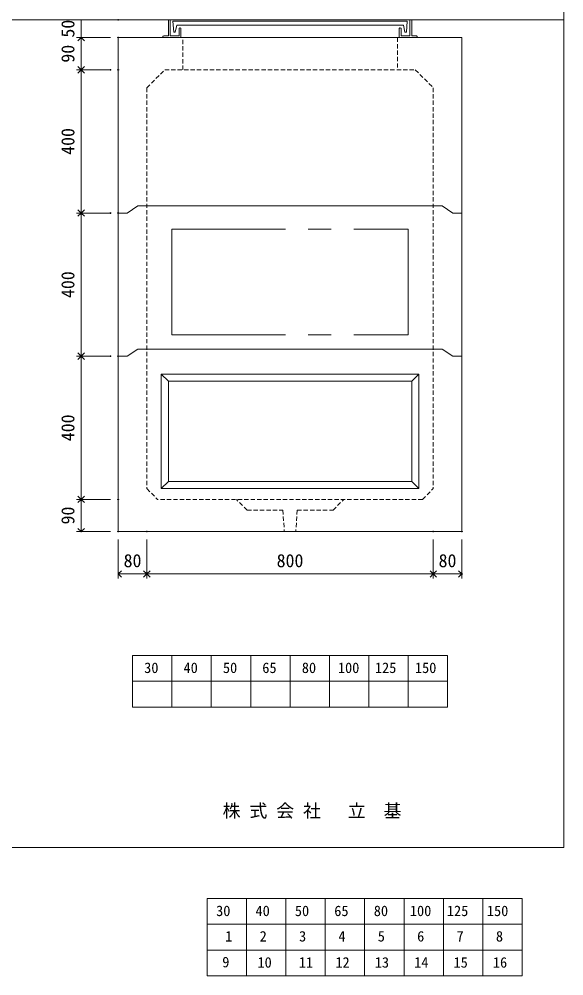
# Model space of a CAD drawing. Units: millimetres, scale not verified. Extents: x -4890 to 18490, y -2317 to 2317.
# Drawn here: x 3368 to 4890, y -2317 to 356 of the extents above; entities that cross this region are included whole.
import ezdxf
from ezdxf.enums import TextEntityAlignment as Align

# ---------------------------------------------------------------- set-up
doc = ezdxf.new("R2010")
doc.units = ezdxf.units.MM
doc.header["$LTSCALE"] = 10
doc.header["$PDMODE"] = 32
doc.header["$PDSIZE"] = 2
doc.linetypes.add('DASHED1', pattern=[1.8, 1.2, -0.6])
doc.linetypes.add('USER2', pattern=[50.8, 31.75, -6.35, 6.35, -6.35])
doc.layers.add('0-1_Defpoints', color=7, linetype='Continuous')
for name, color, linetype, lineweight in [('0-2_waku', 7, 'Continuous', 18), ('0-3_gaikei', 7, 'Continuous', 18), ('0-4_kakure', 7, 'DASHED1', 5), ('0-5_sunpou', 7, 'Continuous', 5), ('0-9_uchigawa', 6, 'Continuous', 18), ('0-B_futa', 3, 'Continuous', 18), ('0-C_GL', 4, 'Continuous', 18), ('0-E_文字１', 7, 'Continuous', 18), ('1-3_uchigawa2', 6, 'USER2', 18), ('1-5_文字２', 7, 'Continuous', 5)]:
    doc.layers.add(name, color=color, linetype=linetype, lineweight=lineweight)
doc.styles.add('ＭＳ ゴシック', font='')
doc.styles.get('ＭＳ ゴシック').set_extended_font_data('MS Gothic')

# ---------------------------------------------------------------- blocks, each defined once
blk = doc.blocks.new('_Open90')
at = {"layer": '0-5_sunpou'}
blk.add_line((0, 0), (-1, 0), dxfattribs=at)
blk.add_lwpolyline([(-0.5, 0.5), (0, 0), (-0.5, -0.5)], dxfattribs=at)
blk = doc.blocks.new('D51')
at = {"layer": '0-1_Defpoints'}
for p in [(5092.32, 1602.03), (4988.83, 1202.03), (5092.32, 1202.03)]:
    blk.add_point(p, dxfattribs=at)
at = {"layer": '0-5_sunpou'}
for p, q in [((5070.32, 1602.03), (4975.83, 1602.03)), ((4988.83, 1584.03), (4988.83, 1220.03)), ((5070.32, 1202.03), (4975.83, 1202.03))]:
    blk.add_line(p, q, dxfattribs=at)
at = {"layer": '0-5_sunpou', "xscale": 18, "yscale": 18}
for p, rotation in [((4988.83, 1602.03), 90), ((4988.83, 1202.03), 270)]:
    blk.add_blockref('_Open90', p, dxfattribs=dict(at, rotation=rotation))
at = {"layer": '0-5_sunpou', "style": 'ＭＳ ゴシック'}
blk.add_text('400', height=36.66, rotation=90, dxfattribs=at).set_placement((4980.83, 1364.53), align=Align.BOTTOM_LEFT)
blk = doc.blocks.new('D52')
at = {"layer": '0-1_Defpoints'}
for p in [(5092.32, 1202.03), (4988.83, 1112.03), (5092.32, 1112.03)]:
    blk.add_point(p, dxfattribs=at)
at = {"layer": '0-5_sunpou'}
for p, q in [((5070.32, 1202.03), (4975.83, 1202.03)), ((4988.83, 1184.03), (4988.83, 1130.03)), ((5070.32, 1112.03), (4975.83, 1112.03))]:
    blk.add_line(p, q, dxfattribs=at)
at = {"layer": '0-5_sunpou', "xscale": 18, "yscale": 18}
for p, rotation in [((4988.83, 1202.03), 90), ((4988.83, 1112.03), 270)]:
    blk.add_blockref('_Open90', p, dxfattribs=dict(at, rotation=rotation))
at = {"layer": '0-5_sunpou', "style": 'ＭＳ ゴシック'}
blk.add_text('90', height=36.66, rotation=90, dxfattribs=at).set_placement((4980.83, 1132.03), align=Align.BOTTOM_LEFT)
blk = doc.blocks.new('D53')
at = {"layer": '0-1_Defpoints'}
for p in [(5092.32, 1112.03), (5172.32, 1112.03), (5172.32, 993.64)]:
    blk.add_point(p, dxfattribs=at)
at = {"layer": '0-5_sunpou'}
for p, q in [((5092.32, 1090.03), (5092.32, 980.64)), ((5172.32, 1090.03), (5172.32, 980.64)), ((5110.32, 993.64), (5154.32, 993.64))]:
    blk.add_line(p, q, dxfattribs=at)
at = {"layer": '0-5_sunpou', "xscale": 18, "yscale": 18, "rotation": 180}
blk.add_blockref('_Open90', (5092.32, 993.64), dxfattribs=at)
at = {"layer": '0-5_sunpou', "xscale": 18, "yscale": 18}
blk.add_blockref('_Open90', (5172.32, 993.64), dxfattribs=at)
at = {"layer": '0-5_sunpou', "style": 'ＭＳ ゴシック'}
blk.add_text('80', height=36.66, dxfattribs=at).set_placement((5107.32, 1001.64), align=Align.BOTTOM_LEFT)
blk = doc.blocks.new('D54')
at = {"layer": '0-1_Defpoints'}
for p in [(5172.32, 1112.03), (5972.32, 1112.03), (5972.32, 993.64)]:
    blk.add_point(p, dxfattribs=at)
at = {"layer": '0-5_sunpou'}
for p, q in [((5172.32, 1090.03), (5172.32, 980.64)), ((5972.32, 1090.03), (5972.32, 980.64)), ((5190.32, 993.64), (5954.32, 993.64))]:
    blk.add_line(p, q, dxfattribs=at)
at = {"layer": '0-5_sunpou', "xscale": 18, "yscale": 18, "rotation": 180}
blk.add_blockref('_Open90', (5172.32, 993.64), dxfattribs=at)
at = {"layer": '0-5_sunpou', "xscale": 18, "yscale": 18}
blk.add_blockref('_Open90', (5972.32, 993.64), dxfattribs=at)
at = {"layer": '0-5_sunpou', "style": 'ＭＳ ゴシック'}
blk.add_text('800', height=36.66, dxfattribs=at).set_placement((5534.82, 1001.64), align=Align.BOTTOM_LEFT)
blk = doc.blocks.new('D55')
at = {"layer": '0-1_Defpoints'}
for p in [(5972.32, 1112.03), (6052.32, 1112.03), (6052.32, 993.64)]:
    blk.add_point(p, dxfattribs=at)
at = {"layer": '0-5_sunpou'}
for p, q in [((5972.32, 1090.03), (5972.32, 980.64)), ((6052.32, 1090.03), (6052.32, 980.64)), ((5990.32, 993.64), (6034.32, 993.64))]:
    blk.add_line(p, q, dxfattribs=at)
at = {"layer": '0-5_sunpou', "xscale": 18, "yscale": 18, "rotation": 180}
blk.add_blockref('_Open90', (5972.32, 993.64), dxfattribs=at)
at = {"layer": '0-5_sunpou', "xscale": 18, "yscale": 18}
blk.add_blockref('_Open90', (6052.32, 993.64), dxfattribs=at)
at = {"layer": '0-5_sunpou', "style": 'ＭＳ ゴシック'}
blk.add_text('80', height=36.66, dxfattribs=at).set_placement((5987.32, 1001.64), align=Align.BOTTOM_LEFT)
blk = doc.blocks.new('D56')
at = {"layer": '0-1_Defpoints'}
for p in [(5092.32, 2492.03), (4988.83, 2402.03), (5092.32, 2402.03)]:
    blk.add_point(p, dxfattribs=at)
at = {"layer": '0-5_sunpou'}
for p, q in [((5070.32, 2492.03), (4975.83, 2492.03)), ((4988.83, 2474.03), (4988.83, 2420.03)), ((5070.32, 2402.03), (4975.83, 2402.03))]:
    blk.add_line(p, q, dxfattribs=at)
at = {"layer": '0-5_sunpou', "xscale": 18, "yscale": 18}
for p, rotation in [((4988.83, 2492.03), 90), ((4988.83, 2402.03), 270)]:
    blk.add_blockref('_Open90', p, dxfattribs=dict(at, rotation=rotation))
at = {"layer": '0-5_sunpou', "style": 'ＭＳ ゴシック'}
blk.add_text('90', height=36.66, rotation=90, dxfattribs=at).set_placement((4980.83, 2422.03), align=Align.BOTTOM_LEFT)
blk = doc.blocks.new('D57')
at = {"layer": '0-1_Defpoints'}
for p in [(5070.32, 2402.03), (4988.83, 2002.03), (5092.32, 2002.03)]:
    blk.add_point(p, dxfattribs=at)
at = {"layer": '0-5_sunpou'}
for p, q in [((5048.32, 2402.03), (4975.83, 2402.03)), ((4988.83, 2384.03), (4988.83, 2020.03)), ((5070.32, 2002.03), (4975.83, 2002.03))]:
    blk.add_line(p, q, dxfattribs=at)
at = {"layer": '0-5_sunpou', "xscale": 18, "yscale": 18}
for p, rotation in [((4988.83, 2402.03), 90), ((4988.83, 2002.03), 270)]:
    blk.add_blockref('_Open90', p, dxfattribs=dict(at, rotation=rotation))
at = {"layer": '0-5_sunpou', "style": 'ＭＳ ゴシック'}
blk.add_text('400', height=36.66, rotation=90, dxfattribs=at).set_placement((4980.83, 2164.53), align=Align.BOTTOM_LEFT)
blk = doc.blocks.new('D61')
at = {"layer": '0-1_Defpoints'}
for p in [(5070.32, 2002.03), (4988.83, 1602.03), (5070.32, 1602.03)]:
    blk.add_point(p, dxfattribs=at)
at = {"layer": '0-5_sunpou'}
for p, q in [((5048.32, 2002.03), (4975.83, 2002.03)), ((4988.83, 1984.03), (4988.83, 1620.03)), ((5048.32, 1602.03), (4975.83, 1602.03))]:
    blk.add_line(p, q, dxfattribs=at)
at = {"layer": '0-5_sunpou', "xscale": 18, "yscale": 18}
for p, rotation in [((4988.83, 2002.03), 90), ((4988.83, 1602.03), 270)]:
    blk.add_blockref('_Open90', p, dxfattribs=dict(at, rotation=rotation))
at = {"layer": '0-5_sunpou', "style": 'ＭＳ ゴシック'}
blk.add_text('400', height=36.66, rotation=90, dxfattribs=at).set_placement((4980.83, 1764.53), align=Align.BOTTOM_LEFT)
blk = doc.blocks.new('D76')
at = {"layer": '0-1_Defpoints'}
for p in [(5092.32, 2542.03), (4988.83, 2492.03), (5092.32, 2492.03)]:
    blk.add_point(p, dxfattribs=at)
at = {"layer": '0-5_sunpou'}
for p, q in [((5070.32, 2542.03), (4975.83, 2542.03)), ((4988.83, 2542.03), (4988.83, 2492.03)), ((5070.32, 2492.03), (4975.83, 2492.03))]:
    blk.add_line(p, q, dxfattribs=at)
at = {"layer": '0-5_sunpou', "style": 'ＭＳ ゴシック'}
blk.add_text('50', height=36.66, rotation=90, dxfattribs=at).set_placement((4980.83, 2492.03), align=Align.BOTTOM_LEFT)

msp = doc.modelspace()

# ---------------------------------------------------------------- linework, layer by layer
at = {"layer": '0-2_waku'}
for p, q in [((4890.32, 2316.58), (4890.32, -1958.42)), ((3685.32, -1421.75), (3685.32, -1565.75)), ((3685.32, -1421.75), (3685.32, -1565.75)), ((3685.32, -1421.75), (3685.32, -1565.75)), ((3685.32, -1421.75), (3685.32, -1565.75)), ((3685.32, -1421.75), (4565.32, -1421.75)), ((3795.32, -1421.75), (3795.32, -1565.75)), ((3905.32, -1421.75), (3905.32, -1565.75)), ((3905.32, -1421.75), (3905.32, -1565.75)), ((4015.32, -1421.75), (4015.32, -1565.75)), ((4125.32, -1421.75), (4125.32, -1565.75)), ((4235.32, -1421.75), (4235.32, -1565.75)), ((4345.32, -1421.75), (4345.32, -1565.75)), ((4455.32, -1421.75), (4455.32, -1565.75)), ((4565.32, -1421.75), (4565.32, -1565.75)), ((3685.32, -1493.75), (4565.32, -1493.75)), ((3685.32, -1565.75), (4565.32, -1565.75)), ((-1229.68, -1958.42), (4890.32, -1958.42)), ((-1229.68, -1958.42), (4890.32, -1958.42))]:
    msp.add_line(p, q, dxfattribs=at)
at = {"layer": '0-3_gaikei'}
for p, q in [((3645.32, 304.25), (3645.32, -1075.75)), ((3645.32, 304.25), (4605.32, 304.25)), ((3690.32, 304.25), (3800.32, 304.25)), ((3725.32, 304.25), (4525.32, 304.25)), ((4560.32, 304.25), (4450.32, 304.25)), ((4605.32, 304.25), (4605.32, -1075.75)), ((3670.32, -185.75), (3645.32, -185.75)), ((3670.32, -185.75), (3645.32, -185.75)), ((3670.32, -185.75), (3700.32, -165.75)), ((3670.32, -185.75), (3700.32, -165.75)), ((3700.32, -165.75), (4550.32, -165.75)), ((4550.32, -165.75), (4580.32, -185.75)), ((4550.32, -165.75), (4580.32, -185.75)), ((4580.32, -185.75), (4605.32, -185.75)), ((4580.32, -185.75), (4605.32, -185.75)), ((3670.32, -585.75), (3645.32, -585.75)), ((3670.32, -585.75), (3645.32, -585.75)), ((3670.32, -585.75), (3700.32, -565.75)), ((3670.32, -585.75), (3700.32, -565.75)), ((3700.32, -565.75), (4550.32, -565.75)), ((4550.32, -565.75), (4580.32, -585.75)), ((4550.32, -565.75), (4580.32, -585.75)), ((4580.32, -585.75), (4605.32, -585.75)), ((4580.32, -585.75), (4605.32, -585.75)), ((4605.32, -1075.75), (3645.32, -1075.75)), ((3645.32, -1075.75), (3725.32, -1075.75))]:
    msp.add_line(p, q, dxfattribs=at)
at = {"layer": '0-3_gaikei', "lineweight": 5}
for p, q in [((3700.32, -165.75), (4550.32, -165.75)), ((3700.32, -165.75), (4550.32, -165.75)), ((3700.32, -565.75), (4550.32, -565.75)), ((3700.32, -565.75), (4550.32, -565.75))]:
    msp.add_line(p, q, dxfattribs=at)
at = {"layer": '0-3_gaikei'}
msp.add_lwpolyline([(3775.32, 304.25), (3645.32, 304.25), (4605.32, 304.25)], dxfattribs=at)
at = {"layer": '0-4_kakure'}
for p, q in [((3825.32, 214.25), (3825.32, 304.25)), ((4425.32, 304.25), (4425.32, 214.25)), ((3725.32, 164.25), (3775.32, 214.25)), ((3775.32, 214.25), (4475.32, 214.25)), ((3775.32, 214.25), (4475.32, 214.25)), ((3775.32, 214.25), (4475.32, 214.25)), ((4475.32, 214.25), (4525.32, 164.25)), ((3725.32, 164.25), (3725.32, -955.75)), ((4525.32, 164.25), (4525.32, -955.75)), ((3725.32, -955.75), (3755.32, -985.75)), ((4495.32, -985.75), (4525.32, -955.75)), ((4495.32, -985.75), (3755.32, -985.75)), ((4005.32, -1015.75), (3975.32, -985.75)), ((4005.32, -1015.75), (3975.32, -985.75)), ((4005.32, -1015.75), (3975.32, -985.75)), ((4245.32, -1015.75), (4275.32, -985.75)), ((4245.32, -1015.75), (4275.32, -985.75)), ((4245.32, -1015.75), (4275.32, -985.75)), ((4005.32, -1015.75), (4105.32, -1015.75)), ((4005.32, -1015.75), (4105.32, -1015.75)), ((4005.32, -1015.75), (4105.32, -1015.75)), ((4105.32, -1015.75), (4109.32, -1075.75)), ((4105.32, -1015.75), (4109.32, -1075.75)), ((4145.32, -1015.75), (4141.32, -1075.75)), ((4145.32, -1015.75), (4141.32, -1075.75)), ((4145.32, -1015.75), (4245.32, -1015.75)), ((4145.32, -1015.75), (4245.32, -1015.75)), ((4145.32, -1015.75), (4245.32, -1015.75))]:
    msp.add_line(p, q, dxfattribs=at)
at = {"layer": '0-9_uchigawa'}
for p, q in [((3765.32, -635.75), (3785.32, -655.75)), ((3765.32, -635.75), (3765.32, -935.75)), ((3765.32, -635.75), (4485.32, -635.75)), ((3765.32, -635.75), (3765.32, -955.68)), ((3765.32, -635.75), (3785.32, -655.75)), ((4485.32, -635.75), (4465.32, -655.75)), ((4485.32, -635.75), (4485.32, -955.68)), ((3785.32, -655.75), (3785.32, -915.75)), ((3785.32, -655.75), (3785.32, -915.75)), ((3785.32, -655.75), (3785.32, -915.75)), ((3785.32, -655.75), (3785.32, -915.75)), ((3785.32, -655.75), (3785.32, -935.68)), ((4465.32, -935.68), (4465.32, -655.75)), ((3765.32, -955.68), (3785.32, -935.68)), ((3765.32, -955.68), (4485.32, -955.68)), ((3785.32, -935.68), (4465.32, -935.68)), ((3785.32, -955.68), (4485.32, -955.68)), ((4485.32, -955.68), (4465.32, -935.68))]:
    msp.add_line(p, q, dxfattribs=at)
for points in [[(3765.32, -635.75), (3785.32, -655.75), (3785.32, -915.75)], [(3765.32, -635.75), (3785.32, -655.75), (4465.32, -655.75)]]:
    msp.add_lwpolyline(points, dxfattribs=at)
at = {"layer": '0-B_futa'}
for p, q in [((3785.31, 352.25), (3785.31, 309.25)), ((3787.31, 354.25), (3790.31, 354.25)), ((3790.31, 354.25), (3790.31, 309.25)), ((3798.13, 349.75), (4452.46, 349.75)), ((3798.13, 349.75), (3800.62, 319.75)), ((4452.46, 349.75), (4450.21, 319.75)), ((4460.32, 354.25), (4460.32, 309.25)), ((4460.32, 354.25), (4463.32, 354.25)), ((4465.32, 352.25), (4465.32, 309.25)), ((3808.65, 338.75), (3804.33, 319.75)), ((3808.65, 338.75), (4441.98, 338.75)), ((3815.31, 329.25), (3815.31, 309.25)), ((3817.31, 331.25), (3818.31, 331.25)), ((3820.31, 329.25), (3820.31, 304.25)), ((4430.32, 329.25), (4430.32, 304.25)), ((4433.32, 331.25), (4432.32, 331.25)), ((4435.32, 329.25), (4435.32, 309.25)), ((4441.98, 338.75), (4446.3, 319.75)), ((3770.31, 307.25), (3770.31, 306.25)), ((3772.31, 309.25), (3785.31, 309.25)), ((3820.31, 304.25), (3772.31, 304.25)), ((3790.31, 309.25), (3815.31, 309.25)), ((3800.62, 319.75), (3804.33, 319.75)), ((4430.32, 304.25), (4478.32, 304.25)), ((4460.32, 309.25), (4435.32, 309.25)), ((4450.21, 319.75), (4446.3, 319.75)), ((4478.32, 309.25), (4465.32, 309.25)), ((4480.32, 307.25), (4480.32, 306.25))]:
    msp.add_line(p, q, dxfattribs=at)
for centre, start, end in [((3787.31, 352.25), 90, 180), ((4463.32, 352.25), 0, 90), ((3817.31, 329.25), 90, 180), ((3818.31, 329.25), 0, 90), ((4432.32, 329.25), 90, 180), ((4433.32, 329.25), 0, 90), ((3772.31, 307.25), 90, 180), ((3772.31, 306.25), 180, 270), ((4478.32, 307.25), 0, 90), ((4478.32, 306.25), 270, 0)]:
    msp.add_arc(centre, 2, start, end, dxfattribs=at)
at = {"layer": '0-C_GL'}
msp.add_line((-1229.68, 354.25), (4890.32, 354.25), dxfattribs=at)
at = {"layer": '1-3_uchigawa2'}
for p, q in [((3795.32, -230.75), (3795.32, -525.75)), ((3795.32, -230.75), (4455.32, -230.75)), ((4455.32, -230.75), (4455.32, -525.75)), ((3795.32, -525.75), (4455.32, -525.75))]:
    msp.add_line(p, q, dxfattribs=at)
at = {"layer": '1-5_文字２'}
for p, q in [((3893.68, -2100.74), (3893.68, -2244.74)), ((3893.68, -2100.74), (3893.68, -2244.74)), ((3893.68, -2100.74), (3893.68, -2244.74)), ((3893.68, -2100.74), (3893.68, -2244.74)), ((3893.68, -2100.74), (4773.68, -2100.74)), ((3893.68, -2100.74), (3893.68, -2244.74)), ((3893.68, -2100.74), (3893.68, -2244.74)), ((3893.68, -2100.74), (3893.68, -2244.74)), ((3893.68, -2100.74), (3893.68, -2244.74)), ((3893.68, -2100.74), (4773.68, -2100.74)), ((4003.68, -2100.74), (4003.68, -2244.74)), ((4003.68, -2100.74), (4003.68, -2244.74)), ((4113.68, -2100.74), (4113.68, -2244.74)), ((4113.68, -2100.74), (4113.68, -2244.74)), ((4113.68, -2100.74), (4113.68, -2244.74)), ((4113.68, -2100.74), (4113.68, -2244.74)), ((4223.68, -2100.74), (4223.68, -2244.74)), ((4223.68, -2100.74), (4223.68, -2244.74)), ((4333.68, -2100.74), (4333.68, -2244.74)), ((4333.68, -2100.74), (4333.68, -2244.74)), ((4443.68, -2100.74), (4443.68, -2244.74)), ((4443.68, -2100.74), (4443.68, -2244.74)), ((4553.68, -2100.74), (4553.68, -2244.74)), ((4553.68, -2100.74), (4553.68, -2244.74)), ((4663.68, -2100.74), (4663.68, -2244.74)), ((4663.68, -2100.74), (4663.68, -2244.74)), ((4773.68, -2100.74), (4773.68, -2244.74)), ((4773.68, -2100.74), (4773.68, -2244.74)), ((3893.68, -2172.74), (4773.68, -2172.74)), ((3893.68, -2172.74), (4773.68, -2172.74)), ((3893.68, -2244.74), (4773.68, -2244.74)), ((3893.68, -2244.74), (4773.68, -2244.74)), ((3893.68, -2244.74), (3893.68, -2316.74)), ((3893.68, -2244.74), (3893.68, -2316.74)), ((3893.68, -2244.74), (3893.68, -2316.74)), ((3893.68, -2244.74), (3893.68, -2316.74)), ((3893.68, -2244.74), (4773.68, -2244.74)), ((3893.68, -2244.74), (3893.68, -2316.74)), ((3893.68, -2244.74), (3893.68, -2316.74)), ((3893.68, -2244.74), (3893.68, -2316.74)), ((3893.68, -2244.74), (3893.68, -2316.74)), ((3893.68, -2244.74), (4773.68, -2244.74)), ((4003.68, -2244.74), (4003.68, -2316.74)), ((4003.68, -2244.74), (4003.68, -2316.74)), ((4113.68, -2244.74), (4113.68, -2316.74)), ((4113.68, -2244.74), (4113.68, -2316.74)), ((4113.68, -2244.74), (4113.68, -2316.74)), ((4113.68, -2244.74), (4113.68, -2316.74)), ((4223.68, -2244.74), (4223.68, -2316.74)), ((4223.68, -2244.74), (4223.68, -2316.74)), ((4333.68, -2244.74), (4333.68, -2316.74)), ((4333.68, -2244.74), (4333.68, -2316.74)), ((4443.68, -2244.74), (4443.68, -2316.74)), ((4443.68, -2244.74), (4443.68, -2316.74)), ((4553.68, -2244.74), (4553.68, -2316.74)), ((4553.68, -2244.74), (4553.68, -2316.74)), ((4663.68, -2244.74), (4663.68, -2316.74)), ((4663.68, -2244.74), (4663.68, -2316.74)), ((4773.68, -2244.74), (4773.68, -2316.74)), ((4773.68, -2244.74), (4773.68, -2316.74)), ((3893.68, -2316.74), (4773.68, -2316.74)), ((3893.68, -2316.74), (4773.68, -2316.74))]:
    msp.add_line(p, q, dxfattribs=at)

# ---------------------------------------------------------------- block references
at = {"layer": '0-5_sunpou'}
for name in ['D76', 'D56', 'D57', 'D61', 'D51', 'D52', 'D53', 'D54', 'D55']:
    msp.add_blockref(name, (-1447, -2187.78), dxfattribs=at)

# ---------------------------------------------------------------- texts
at = {"layer": '0-E_文字１', "style": 'ＭＳ ゴシック'}
for s, height, p in [('30', 29.33, (3717.78, -1479.57)), ('40', 29.33, (3827.78, -1479.57)), ('50', 29.33, (3937.78, -1479.57)), ('65', 29.33, (4047.78, -1479.57)), ('80', 29.33, (4158.19, -1479.57)), ('100', 29.33, (4259.06, -1479.57)), ('125', 29.33, (4362.45, -1479.57)), ('150', 29.33, (4474.21, -1479.57)), ('株 式 会 社 \u3000立\u3000基', 36.66, (3936.85, -1884.78))]:
    msp.add_text(s, height=height, dxfattribs=at).set_placement(p, align=Align.BOTTOM_LEFT)
at = {"layer": '1-5_文字２', "style": 'ＭＳ ゴシック'}
for s, p in [('30', (3918.83, -2158.56)), ('30', (3918.83, -2158.56)), ('40', (4028.83, -2158.56)), ('40', (4028.83, -2158.56)), ('50', (4138.83, -2158.56)), ('50', (4138.83, -2158.56)), ('65', (4248.83, -2158.56)), ('65', (4248.83, -2158.56)), ('80', (4359.24, -2158.56)), ('80', (4359.24, -2158.56)), ('100', (4460.11, -2158.56)), ('100', (4460.11, -2158.56)), ('125', (4563.5, -2158.56)), ('125', (4563.5, -2158.56)), ('150', (4675.27, -2158.56)), ('150', (4675.27, -2158.56)), ('1', (3943.98, -2229.59)), ('2', (4040.42, -2229.59)), ('3', (4150.42, -2229.59)), ('4', (4260.42, -2229.59)), ('5', (4370.42, -2229.59)), ('6', (4480.42, -2229.59)), ('7', (4590.42, -2229.59)), ('8', (4700.42, -2229.59)), ('9', (3935.91, -2301.59)), ('10', (4034.33, -2302.56)), ('11', (4149.83, -2302.56)), ('12', (4252.03, -2302.56)), ('13', (4362.03, -2302.56)), ('14', (4472.03, -2302.56)), ('15', (4582.03, -2302.56)), ('16', (4692.03, -2302.56))]:
    msp.add_text(s, height=29.33, dxfattribs=at).set_placement(p, align=Align.BOTTOM_LEFT)

doc.saveas('drawing.dxf')
